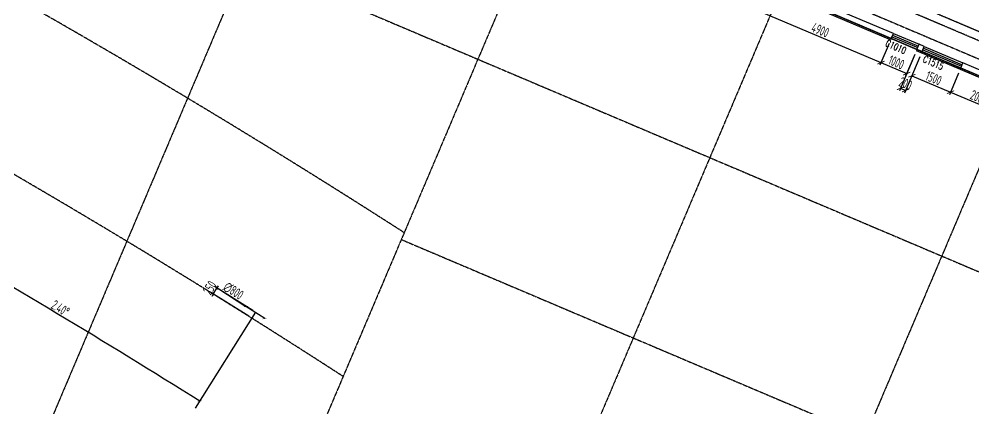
# Model space of a CAD drawing. Extents: x 11778731 to 12007717, y -6694179 to -6314888.
# Drawn here: x 11924109 to 11958213, y -6452912 to -6438981 of the extents above; entities that cross this region are included whole.
import ezdxf
from ezdxf.enums import TextEntityAlignment as Align

# ---------------------------------------------------------------- set-up
doc = ezdxf.new("R2010")
doc.units = 0
doc.header["$LTSCALE"] = 10
doc.header["$MEASUREMENT"] = 0
for name, pattern in [('A3-RG-axis-100$0$CENTER', [2, 1.25, -0.25, 0.25, -0.25]), ('A3-RI-5F$0$DASH', [0.35, 0.25, -0.1]), ('A3-RM-5F$0$DASH', [0.35, 0.25, -0.1])]:
    doc.linetypes.add(name, pattern=pattern)
for name, color, linetype in [('A3-RB-5F-100$0$A-DIMS-100', 1, 'Continuous'), ('A3-RG-axis-100$0$A-DIMS-100', 1, 'Continuous'), ('A3-RG-axis-100$0$A-DIMS-150', 1, 'Continuous'), ('A3-RG-axis-100$0$A-GRID', 1, 'A3-RG-axis-100$0$CENTER'), ('A3-RI-5F$0$A-FLOR', 2, 'Continuous'), ('A3-RI-5F$0$A-GLAZ', 140, 'Continuous'), ('A3-RI-5F$0$A-WALL', 7, 'Continuous'), ('A3-RI-5F$0$A-WALL-FINI', 95, 'Continuous'), ('A3-RM-5F$0$0P-1', 191, 'Continuous'), ('A3-SYMB-5F-100$0$A-SYMB-DOOR', 3, 'Continuous'), ('A3-SYMB-5F-100$0$A-SYMB-DOOR1', 3, 'Continuous'), ('A3-SYMB-5F-100$0$A-SYMB-DOOR2', 3, 'Continuous'), ('A3-SYMB-5F-100$0$A-SYMB-DOOR3', 3, 'Continuous')]:
    doc.layers.add(name, color=color, linetype=linetype)
doc.styles.add('A3-RB-5F-100$0$XD2008', font='xd-hzs.shx', dxfattribs={"width": 0.7, "bigfont": 'xd-hztxt.shx'})
doc.styles.add('A3-RG-axis-100$0$XD2008', font='xd-hzs.shx', dxfattribs={"width": 0.7, "bigfont": 'xd-hztxt.shx'})
doc.styles.add('A3-SYMB-5F-100$0$ECADI-TXT', font='simplex.shx', dxfattribs={"bigfont": 'hztxt.shx'})
doc.dimstyles.new('A3-RB-5F-100$0$XD100$0', dxfattribs={"dimscale": 100, "dimtxt": 3.5, "dimasz": 2, "dimexe": 1, "dimexo": 2, "dimgap": 0.5, "dimtad": 1, "dimdec": 0, "dimdsep": 46, "dimtxsty": 'A3-RB-5F-100$0$XD2008', "dimblk1": 'A3-RB-5F-100$0$_ARCHTICK', "dimblk2": 'A3-RB-5F-100$0$_ARCHTICK', "dimsah": 1, "dimcen": 2.5, "dimclrt": 4, "dimaunit": 1, "dimadec": 0, "dimazin": 0, "dimtfac": 1, "dimtdec": 0, "dimtix": 1, "dimtmove": 0, "dimatfit": 3, "dimfxl": 0, "dimtolj": 1, "dimtzin": 0, "dimarcsym": 0})
doc.dimstyles.new('A3-RG-axis-100$0$XD100$0', dxfattribs={"dimscale": 100, "dimtxt": 3.5, "dimasz": 1, "dimexe": 1, "dimexo": 2, "dimgap": 0.5, "dimtad": 1, "dimdec": 0, "dimdsep": 46, "dimtxsty": 'A3-RG-axis-100$0$XD2008', "dimblk1": 'A3-RG-axis-100$0$_ARCHTICK', "dimblk2": 'A3-RG-axis-100$0$_ARCHTICK', "dimsah": 1, "dimcen": 2.5, "dimclrt": 4, "dimaunit": 1, "dimadec": 0, "dimazin": 0, "dimtfac": 1, "dimtdec": 0, "dimtix": 1, "dimtmove": 0, "dimatfit": 3, "dimfxl": 0, "dimtolj": 1, "dimtzin": 0, "dimarcsym": 0})

# ---------------------------------------------------------------- blocks, each defined once
blk = doc.blocks.new('A3-RI-5F')
at = {"layer": 'A3-RI-5F$0$A-FLOR', "linetype": 'A3-RI-5F$0$DASH', "const_width": 50}
for points in [[(11897637, -6393080), (11898125, -6393287), (11898323, -6393228), (11896986, -6418742), (11920412, -6428686), (11921780, -6425464), (11976706, -6448779), (11984755, -6429817), (11972559, -6424640), (11986356, -6392136)], [(11922332, -6425699), (11977075, -6448936), (11985124, -6429973), (11972927, -6424796), (11986781, -6392158)]]:
    blk.add_lwpolyline(points, dxfattribs=at)
at = {"layer": 'A3-RI-5F$0$A-GLAZ'}
for p, q in [((11955259, -6439675), (11956179, -6440066)), ((11955286, -6439611), (11956207, -6440002)), ((11955309, -6439556), (11956230, -6439946)), ((11955337, -6439491), (11956257, -6439882)), ((11956391, -6440080), (11957771, -6440666)), ((11956414, -6440025), (11957795, -6440611)), ((11956441, -6439960), (11957822, -6440546)), ((11956363, -6440144), (11957744, -6440730))]:
    blk.add_line(p, q, dxfattribs=at)
at = {"layer": 'A3-RI-5F$0$A-WALL'}
for p, q in [((11955337, -6439491), (11950826, -6437577)), ((11955259, -6439675), (11950748, -6437761)), ((11955259, -6439675), (11955337, -6439491)), ((11956179, -6440066), (11956257, -6439882)), ((11956363, -6440144), (11956179, -6440066)), ((11956441, -6439960), (11956257, -6439882)), ((11956363, -6440144), (11956441, -6439960)), ((11957744, -6440730), (11957822, -6440546)), ((11960321, -6441824), (11957744, -6440730)), ((11960400, -6441640), (11957822, -6440546))]:
    blk.add_line(p, q, dxfattribs=at)
at = {"layer": 'A3-RI-5F$0$A-WALL-FINI'}
for p, q in [((11955239, -6439721), (11950729, -6437807)), ((11955259, -6439675), (11955239, -6439721)), ((11956179, -6440066), (11956160, -6440112)), ((11961867, -6442535), (11956160, -6440112)), ((11956363, -6440144), (11956344, -6440190)), ((11957744, -6440730), (11957725, -6440776))]:
    blk.add_line(p, q, dxfattribs=at)
blk = doc.blocks.new('A3-RG-axis-100$0$_ARCHTICK')
at = {"color": 0, "linetype": 'ByBlock', "const_width": 0.15}
blk.add_lwpolyline([(-0.5, -0.5), (0.5, 0.5)], dxfattribs=at)
blk = doc.blocks.new('*D241')
at = {"layer": 'A3-RG-axis-100$0$A-DIMS-100', "color": 0, "lineweight": -2}
for p, q in [((11917085, -6449501), (11915430, -6453399)), ((11915469, -6453307), (11923754, -6456823)), ((11924731, -6454521), (11923715, -6456915))]:
    blk.add_line(p, q, dxfattribs=at)
at = {"layer": 'Defpoints', "color": 0}
for p in [(11917163, -6449317), (11924809, -6454337), (11923754, -6456823)]:
    blk.add_point(p, dxfattribs=at)
at = {"layer": 'A3-RG-axis-100$0$A-DIMS-100', "color": 0, "lineweight": -2, "xscale": 100, "yscale": 100, "zscale": 100}
for p, rotation in [((11915469, -6453307), 156.9999999998815), ((11923754, -6456823), 336.9999999998814)]:
    blk.add_blockref('A3-RG-axis-100$0$_ARCHTICK', p, dxfattribs=dict(at, rotation=rotation))
at = {"layer": 'A3-RG-axis-100$0$A-DIMS-100', "color": 4, "insert": (11919700, -6454858), "char_height": 350, "attachment_point": 5, "rotation": 337, "style": 'A3-RG-axis-100$0$XD2008'}
blk.add_mtext('\\A1;9000', dxfattribs=at)
blk = doc.blocks.new('*D242')
at = {"layer": 'A3-RG-axis-100$0$A-DIMS-100', "color": 0, "lineweight": -2}
for p, q in [((11931042, -6448808), (11931175, -6448596)), ((11932452, -6449394), (11931090, -6448543)), ((11931175, -6448596), (11931228, -6448511)), ((11932313, -6449602), (11930958, -6448755)), ((11931042, -6448808), (11930989, -6448893))]:
    blk.add_line(p, q, dxfattribs=at)
at = {"layer": 'Defpoints', "color": 0}
for p in [(11931175, -6448596), (11932621, -6449500), (11932482, -6449708)]:
    blk.add_point(p, dxfattribs=at)
at = {"layer": 'A3-RG-axis-100$0$A-DIMS-100', "color": 0, "lineweight": -2, "xscale": 100, "yscale": 100, "zscale": 100}
for p, rotation in [((11931175, -6448596), 237.9928718759296), ((11931042, -6448808), 57.99287187592959)]:
    blk.add_blockref('A3-RG-axis-100$0$_ARCHTICK', p, dxfattribs=dict(at, rotation=rotation))
at = {"layer": 'A3-RG-axis-100$0$A-DIMS-100', "color": 4, "insert": (11930918, -6448583), "char_height": 350, "attachment_point": 5, "rotation": 57.9929, "style": 'A3-RG-axis-100$0$XD2008'}
blk.add_mtext('\\A1;250', dxfattribs=at)
blk = doc.blocks.new('*D245')
at = {"layer": 'A3-RG-axis-100$0$A-DIMS-100', "color": 0, "lineweight": -2}
blk.add_arc((11778731, -6694179), 285300, 57.84693, 60.24693, dxfattribs=at)
at = {"layer": 'Defpoints', "color": 0}
for p in [(11922176, -6443234), (11932558, -6449461), (11927175, -6450539), (11778731, -6694179), (11778731, -6694179)]:
    blk.add_point(p, dxfattribs=at)
at = {"layer": 'A3-RG-axis-100$0$A-DIMS-100', "color": 0, "lineweight": -2, "xscale": 100, "yscale": 100, "zscale": 100}
for p, rotation in [((11920315, -6446489), 150.2469277095912), ((11930563, -6452635), 327.8469277238162)]:
    blk.add_blockref('A3-RG-axis-100$0$_ARCHTICK', p, dxfattribs=dict(at, rotation=rotation))
at = {"layer": 'A3-RG-axis-100$0$A-DIMS-100', "color": 4, "insert": (11925586, -6449316), "char_height": 350, "attachment_point": 5, "rotation": 329.0469, "style": 'A3-RG-axis-100$0$XD2008'}
blk.add_mtext('\\A1;2.40°', dxfattribs=at)
blk = doc.blocks.new('*D246')
at = {"layer": 'A3-RG-axis-100$0$A-DIMS-100', "color": 0, "lineweight": -2}
for p in [(11931243, -6448626), (11932882, -6449684)]:
    blk.add_line(p, (11932210, -6449250), dxfattribs=at)
at = {"layer": 'Defpoints', "color": 0}
for p in [(11932210, -6449250), (11932882, -6449684)]:
    blk.add_point(p, dxfattribs=at)
at = {"layer": 'A3-RG-axis-100$0$A-DIMS-100', "color": 0, "lineweight": -2, "xscale": 100, "yscale": 100, "zscale": 100}
for p, rotation in [((11932210, -6449250), 327.1487944123064), ((11932882, -6449684), 147.1487944123064)]:
    blk.add_blockref('A3-RG-axis-100$0$_ARCHTICK', p, dxfattribs=dict(at, rotation=rotation))
at = {"layer": 'A3-RG-axis-100$0$A-DIMS-100', "color": 4, "insert": (11931764, -6448695), "char_height": 350, "attachment_point": 5, "rotation": 327.1488, "style": 'A3-RG-axis-100$0$XD2008'}
blk.add_mtext('\\A1;∅800', dxfattribs=at)
blk = doc.blocks.new('A3-SYMB-5F-100$0$ECADI-TAG-DOOR')
at = {"layer": 'A3-SYMB-5F-100$0$A-SYMB-DOOR', "style": 'A3-SYMB-5F-100$0$ECADI-TXT', "width": 0.7}
for tag, p in [('门窗主编号1', (-6.41, 7.26)), ('门窗主编号2', (2.08, 7.26))]:
    blk.add_attdef(tag, p, '', height=2.5, dxfattribs=at)
at = {"layer": 'A3-SYMB-5F-100$0$A-SYMB-DOOR', "style": 'A3-SYMB-5F-100$0$ECADI-TXT', "width": 0.7, "flags": 1}
for tag, p in [('洞口尺寸(宽X高)', (-6.42, 1.62)), ('备注', (-6.39, -1.21))]:
    blk.add_attdef(tag, p, '', height=2.5, dxfattribs=at)
at = {"layer": 'A3-SYMB-5F-100$0$A-SYMB-DOOR1', "style": 'A3-SYMB-5F-100$0$ECADI-TXT', "width": 0.7}
blk.add_attdef('门窗辅编号1', (-6.41, 4.41), '', height=2.5, dxfattribs=at)
at = {"layer": 'A3-SYMB-5F-100$0$A-SYMB-DOOR2', "style": 'A3-SYMB-5F-100$0$ECADI-TXT', "width": 0.7}
blk.add_attdef('门窗辅编号2', (-2.86, 4.41), '', height=2.5, dxfattribs=at)
at = {"layer": 'A3-SYMB-5F-100$0$A-SYMB-DOOR3', "style": 'A3-SYMB-5F-100$0$ECADI-TXT', "width": 0.7}
blk.add_attdef('门窗辅编号3', (2.32, 4.41), '', height=2.5, dxfattribs=at)
blk = doc.blocks.new('A3-SYMB-5F-100')
at = {"layer": 'A3-SYMB-5F-100$0$A-SYMB-DOOR'}
ref = blk.add_blockref('A3-SYMB-5F-100$0$ECADI-TAG-DOOR', (11955638, -6441001, -333), dxfattribs=dict(at, xscale=99.99999999997296, yscale=100, zscale=100, rotation=335.9912224375169))
ref.add_attrib('门窗主编号1', 'C1010', dxfattribs={"height": 250, "rotation": 335.9912, "style": 'A3-SYMB-5F-100$0$ECADI-TXT', "width": 0.7}).set_placement((11955724, -6440242, -333), align=Align.RIGHT)
ref = blk.add_blockref('A3-SYMB-5F-100$0$ECADI-TAG-DOOR', (11956974, -6441568, -333), dxfattribs=dict(at, xscale=99.99999999997296, yscale=100, zscale=100, rotation=335.9912224375169))
ref.add_attrib('门窗主编号1', 'C1515', dxfattribs={"height": 250, "rotation": 335.9912, "style": 'A3-SYMB-5F-100$0$ECADI-TXT', "width": 0.7}).set_placement((11957060, -6440809, -333), align=Align.RIGHT)
blk = doc.blocks.new('A3-RB-5F-100$0$_ARCHTICK')
at = {"color": 0, "linetype": 'ByBlock', "const_width": 0.15}
blk.add_lwpolyline([(-0.5, -0.5), (0.5, 0.5)], dxfattribs=at)
blk = doc.blocks.new('*D774')
at = {"layer": 'A3-RB-5F-100$0$A-DIMS-100', "color": 0, "lineweight": -2}
for p, q in [((11950670, -6437944), (11950343, -6438715)), ((11950382, -6438623), (11954893, -6440537)), ((11955181, -6439859), (11954854, -6440629))]:
    blk.add_line(p, q, dxfattribs=at)
at = {"layer": 'Defpoints', "color": 0}
for p in [(11950748, -6437760), (11955259, -6439675), (11954893, -6440537)]:
    blk.add_point(p, dxfattribs=at)
at = {"layer": 'A3-RB-5F-100$0$A-DIMS-100', "color": 0, "lineweight": -2, "xscale": 200, "yscale": 200, "zscale": 200}
for p, rotation in [((11950382, -6438623), 156.9986581893468), ((11954893, -6440537), 336.9986581893468)]:
    blk.add_blockref('A3-RB-5F-100$0$_ARCHTICK', p, dxfattribs=dict(at, rotation=rotation))
at = {"layer": 'A3-RB-5F-100$0$A-DIMS-100', "color": 4, "insert": (11952726, -6439373), "char_height": 350, "attachment_point": 5, "rotation": 336.9987, "style": 'A3-RB-5F-100$0$XD2008'}
blk.add_mtext('\\A1;4900', dxfattribs=at)
blk = doc.blocks.new('*D775')
at = {"layer": 'A3-RB-5F-100$0$A-DIMS-100', "color": 0, "lineweight": -2}
for p, q in [((11955181, -6439859), (11954854, -6440629)), ((11956101, -6440250), (11955774, -6441020)), ((11954893, -6440537), (11955813, -6440928))]:
    blk.add_line(p, q, dxfattribs=at)
at = {"layer": 'Defpoints', "color": 0}
for p in [(11955259, -6439675), (11956179, -6440066), (11955813, -6440928)]:
    blk.add_point(p, dxfattribs=at)
at = {"layer": 'A3-RB-5F-100$0$A-DIMS-100', "color": 0, "lineweight": -2, "xscale": 200, "yscale": 200, "zscale": 200}
for p, rotation in [((11954893, -6440537), 156.9986581893527), ((11955813, -6440928), 336.9986581893527)]:
    blk.add_blockref('A3-RB-5F-100$0$_ARCHTICK', p, dxfattribs=dict(at, rotation=rotation))
at = {"layer": 'A3-RB-5F-100$0$A-DIMS-100', "color": 4, "insert": (11955441, -6440526), "char_height": 350, "attachment_point": 5, "rotation": 336.9987, "style": 'A3-RB-5F-100$0$XD2008'}
blk.add_mtext('\\A1;1000', dxfattribs=at)
blk = doc.blocks.new('*D776')
at = {"layer": 'A3-RB-5F-100$0$A-DIMS-100', "color": 0, "lineweight": -2}
for p, q in [((11956101, -6440250), (11955552, -6441545)), ((11956285, -6440328), (11955736, -6441623)), ((11955591, -6441453), (11955775, -6441531))]:
    blk.add_line(p, q, dxfattribs=at)
at = {"layer": 'Defpoints', "color": 0}
for p in [(11956179, -6440066), (11956364, -6440144), (11955775, -6441531)]:
    blk.add_point(p, dxfattribs=at)
at = {"layer": 'A3-RB-5F-100$0$A-DIMS-100', "color": 0, "lineweight": -2, "xscale": 200, "yscale": 200, "zscale": 200}
for p, rotation in [((11955591, -6441453), 156.9986581893118), ((11955775, -6441531), 336.9986581893119)]:
    blk.add_blockref('A3-RB-5F-100$0$_ARCHTICK', p, dxfattribs=dict(at, rotation=rotation))
at = {"layer": 'A3-RB-5F-100$0$A-DIMS-100', "color": 4, "insert": (11955771, -6441285), "char_height": 350, "attachment_point": 5, "rotation": 336.9987, "style": 'A3-RB-5F-100$0$XD2008'}
blk.add_mtext('\\A1;200', dxfattribs=at)
blk = doc.blocks.new('*D777')
at = {"layer": 'A3-RB-5F-100$0$A-DIMS-100', "color": 0, "lineweight": -2}
for p, q in [((11956285, -6440328), (11955958, -6441098)), ((11955997, -6441006), (11957378, -6441592)), ((11957666, -6440914), (11957339, -6441684))]:
    blk.add_line(p, q, dxfattribs=at)
at = {"layer": 'Defpoints', "color": 0}
for p in [(11956364, -6440144), (11957744, -6440730), (11957378, -6441592)]:
    blk.add_point(p, dxfattribs=at)
at = {"layer": 'A3-RB-5F-100$0$A-DIMS-100', "color": 0, "lineweight": -2, "xscale": 200, "yscale": 200, "zscale": 200}
for p, rotation in [((11955997, -6441006), 156.998658189324), ((11957378, -6441592), 336.998658189324)]:
    blk.add_blockref('A3-RB-5F-100$0$_ARCHTICK', p, dxfattribs=dict(at, rotation=rotation))
at = {"layer": 'A3-RB-5F-100$0$A-DIMS-100', "color": 4, "insert": (11956776, -6441092), "char_height": 350, "attachment_point": 5, "rotation": 336.9987, "style": 'A3-RB-5F-100$0$XD2008'}
blk.add_mtext('\\A1;1500', dxfattribs=at)
blk = doc.blocks.new('*D778')
at = {"layer": 'A3-RB-5F-100$0$A-DIMS-100', "color": 0, "lineweight": -2}
for p, q in [((11957666, -6440914), (11957339, -6441684)), ((11957378, -6441592), (11959219, -6442374)), ((11959507, -6441696), (11959180, -6442466))]:
    blk.add_line(p, q, dxfattribs=at)
at = {"layer": 'Defpoints', "color": 0}
for p in [(11957744, -6440730), (11959585, -6441511), (11959219, -6442374)]:
    blk.add_point(p, dxfattribs=at)
at = {"layer": 'A3-RB-5F-100$0$A-DIMS-100', "color": 0, "lineweight": -2, "xscale": 200, "yscale": 200, "zscale": 200}
for p, rotation in [((11957378, -6441592), 156.9986581893409), ((11959219, -6442374), 336.998658189341)]:
    blk.add_blockref('A3-RB-5F-100$0$_ARCHTICK', p, dxfattribs=dict(at, rotation=rotation))
at = {"layer": 'A3-RB-5F-100$0$A-DIMS-100', "color": 4, "insert": (11958387, -6441776), "char_height": 350, "attachment_point": 5, "rotation": 336.9987, "style": 'A3-RB-5F-100$0$XD2008'}
blk.add_mtext('\\A1;2000', dxfattribs=at)
blk = doc.blocks.new('A3-RM-5F')
at = {"layer": 'A3-RM-5F$0$0P-1', "linetype": 'A3-RM-5F$0$DASH'}
for p, q in [((11966135, -6442717), (11926213, -6425771)), ((11965742, -6442876), (11926371, -6426164))]:
    blk.add_line(p, q, dxfattribs=at)
blk = doc.blocks.new('A3-RG-axis-100')
at = {"layer": 'A3-RG-axis-100$0$A-DIMS-150'}
blk.add_line((11932558.2, -6449460.5), (11930402.8, -6452889.4), dxfattribs=at)
at = {"layer": 'A3-RG-axis-100$0$A-GRID'}
for p, q in [((11941198, -6415727.7), (11923107, -6458347.2)), ((11906272, -6418284.3), (11985933, -6452098.3)), ((11949482.5, -6419244.3), (11922974.2, -6481694)), ((11957767.1, -6422760.8), (11931258.7, -6485210.6)), ((11905882.4, -6425723.4), (11983197.9, -6458541.9)), ((11966051.6, -6426277.4), (11939543.3, -6488727.1)), ((11937760.6, -6446859.4), (11980462.8, -6464985.4))]:
    blk.add_line(p, q, dxfattribs=at)
for radius, start, end in [(294300, 57.267208, 69.150423), (288800, 57.079997, 69.144838)]:
    blk.add_arc((11778730.7, -6694178.7), radius, start, end, dxfattribs=at)
at = {"layer": 'A3-RG-axis-100$0$A-DIMS-100'}
dim = blk.add_angular_dim_2l(base=(11927175.2, -6450539), line1=((11932558.2, -6449460.5), (11778730.7, -6694178.7)), line2=((11922175.5, -6443233.5), (11778730.7, -6694178.7)), dimstyle='A3-RG-axis-100$0$XD100$0', override={"dimaunit": 0, "dimadec": 2}, dxfattribs=at)
dim.commit()
dim.dimension.update_dxf_attribs({"geometry": '*D245', "text_midpoint": (11925586.4, -6449315.7)})
for base, p1, p2, angle, picture, middle in [((11931174.9, -6448596.2), (11932482.1, -6449708), (11932621.2, -6449500.3), 57.99287, '*D242', (11930917.9, -6448582.9)), ((11923753.9, -6456823.3), (11917163.1, -6449316.5), (11924809.4, -6454336.8), 337, '*D241', (11919699.6, -6454857.9))]:
    dim = blk.add_linear_dim(base=base, p1=p1, p2=p2, angle=angle, dimstyle='A3-RG-axis-100$0$XD100$0', override={"dimasz": 1}, dxfattribs=at)
    dim.commit()
    dim.dimension.update_dxf_attribs({"geometry": picture, "text_midpoint": middle})
dim = blk.add_diameter_dim_2p(p1=(11932882.2, -6449684.3), p2=(11932210.2, -6449250.4), dimstyle='A3-RG-axis-100$0$XD100$0', override={"dimasz": 1}, dxfattribs=at)
dim.commit()
dim.dimension.update_dxf_attribs({"geometry": '*D246', "text_midpoint": (11931764.5, -6448694.7)})
blk = doc.blocks.new('A3-RB-5F-100')
at = {"layer": 'A3-RB-5F-100$0$A-DIMS-100'}
for p1, p2, picture, middle in [((11950748.5, -6437760.2), (11955258.9, -6439674.9), '*D774', (11952725.5, -6439372.9)), ((11955258.9, -6439674.9), (11956179.4, -6440065.6), '*D775', (11955441, -6440525.6)), ((11956363.5, -6440143.8), (11957744.3, -6440729.9), '*D777', (11956775.7, -6441092.2)), ((11957744.3, -6440729.9), (11959585.2, -6441511.4), '*D778', (11958386.5, -6441776))]:
    dim = blk.add_aligned_dim(p1=p1, p2=p2, distance=-936.9, dimstyle='A3-RB-5F-100$0$XD100$0', dxfattribs=at)
    dim.commit()
    dim.dimension.update_dxf_attribs({"geometry": picture, "text_midpoint": middle})
dim = blk.add_linear_dim(base=(11955774.8, -6441530.8), p1=(11956179.4, -6440065.6), p2=(11956363.5, -6440143.8), angle=336.99866, dimstyle='A3-RB-5F-100$0$XD100$0', dxfattribs=at)
dim.commit()
dim.dimension.update_dxf_attribs({"geometry": '*D776', "text_midpoint": (11955682.7, -6441491.7), "dimtype": 129})

msp = doc.modelspace()

# ---------------------------------------------------------------- block references
for name in ['A3-RI-5F', 'A3-RB-5F-100', 'A3-RG-axis-100', 'A3-SYMB-5F-100', 'A3-RM-5F']:
    msp.add_blockref(name, (0, 0))

doc.saveas('drawing.dxf')
